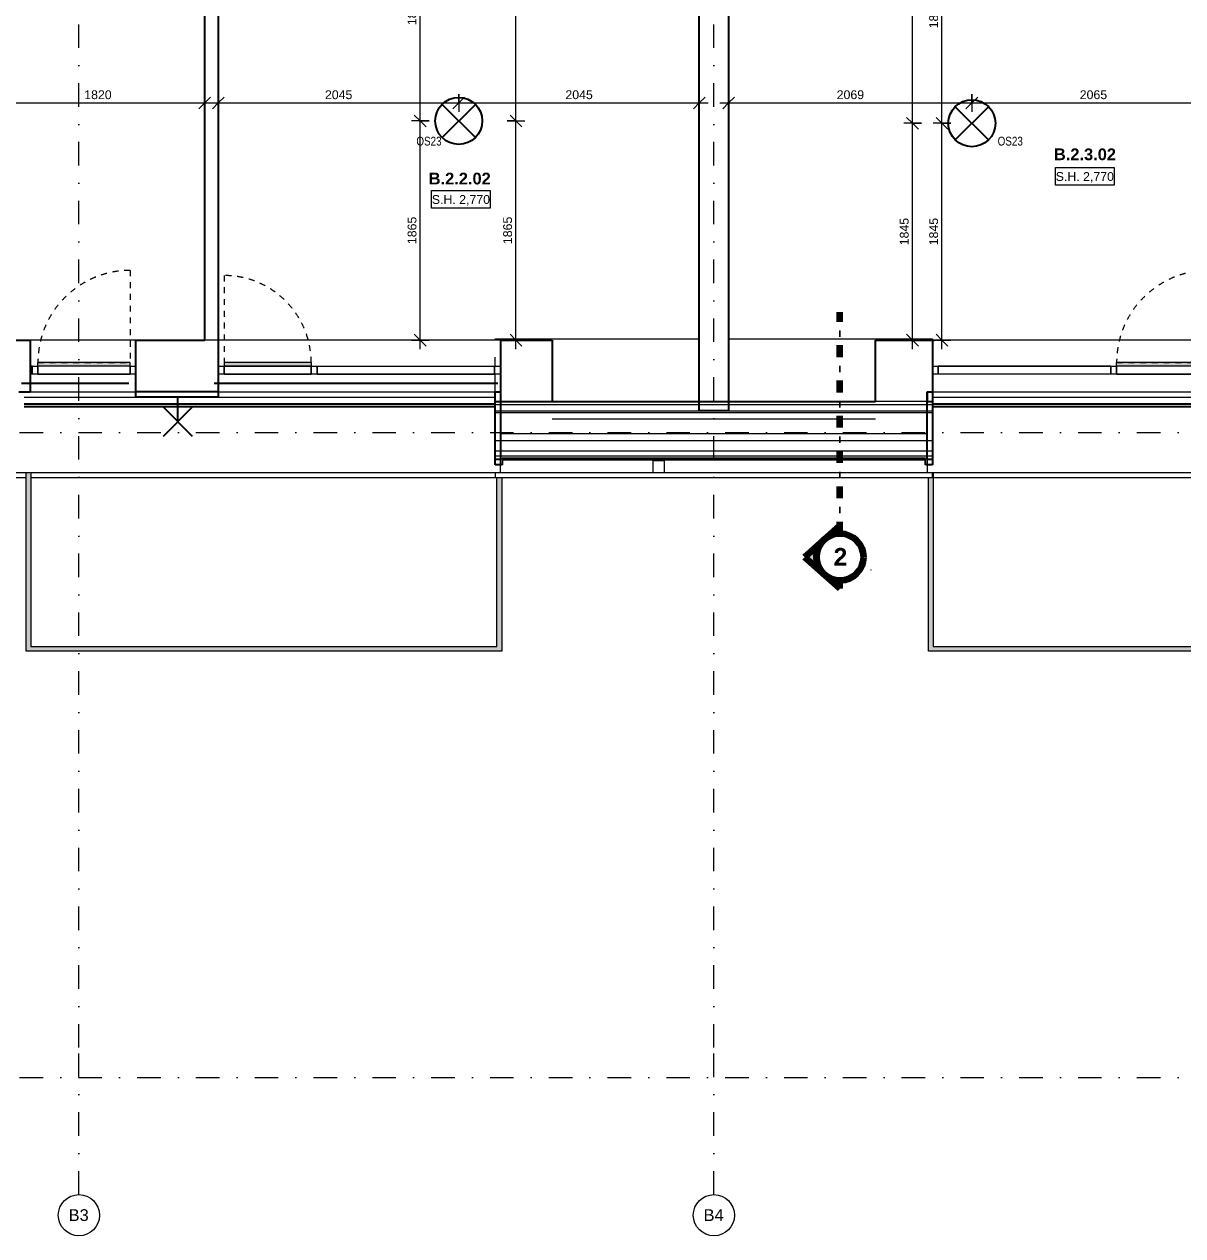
# Model space of a CAD drawing. Header units: millimetres. Extents: x -8336 to 42027, y -1655 to 58543.
# Drawn here: x 1306 to 11158, y 37122 to 47425 of the extents above; entities that cross this region are included whole.
import ezdxf

# ---------------------------------------------------------------- set-up
doc = ezdxf.new("R2010")
doc.units = ezdxf.units.MM
for name, pattern in [('HA_Dash_2mm-S1mm', [100, 50, -50]), ('HA_DashDot_10mm-S3mm', [500, 200, -150, 0, -150]), ('HA_DashDot_6mm-S2mm', [300, 100, -100, 0, -100])]:
    doc.linetypes.add(name, pattern=pattern)
for name, color, linetype, lineweight in [('-UNDERLAY_A-AREA-____-OTLN', 9, 'Continuous', 25), ('-UNDERLAY_A-FLOR-HRAL-OTLN', 9, 'Continuous', 9), ('-UNDERLAY_A-GLAZ-CWMG-OTLN', 9, 'Continuous', 5), ('-UNDERLAY_A-WALL-____-OTLN', 9, 'Continuous', 9), ('-UNDERLAY_M-HVAC-DUCT-OTLN', 9, 'Continuous', 9), ('A-____-____-DIMS', 9, 'Continuous', 5), ('A-____-____-DIMS-50', 9, 'Continuous', 5), ('A-AREA-____-IDEN', 9, 'Continuous', 9), ('A-DOOR-____-OTLN', 9, 'Continuous', 9), ('A-GENM-____-OTLN', 9, 'Continuous', 9), ('A-GLAZ-CURT-MCUT', 9, 'Continuous', 5), ('A-GLAZ-CURT-OTLN', 9, 'Continuous', 5), ('A-GLAZ-CWMG-MCUT', 9, 'Continuous', 5), ('A-GLAZ-CWMG-OTLN', 9, 'Continuous', 5), ('A-ROOF-____-MCUT', 9, 'Continuous', 25), ('A-ROOF-____-OTLN', 9, 'Continuous', 9), ('A-WALL-____-MCUT', 9, 'Continuous', 25), ('A-WALL-____-OTLN', 9, 'Continuous', 9), ('E-LITE-EQPM-IDEN', 9, 'Continuous', 9), ('E-LITE-EQPM-OTLN', 9, 'Continuous', 9), ('G-____-____-DIMS', 9, 'Continuous', 5), ('G-____-____-SYMB', 9, 'Continuous', 5), ('I-WALL-____-MCUT', 9, 'Continuous', 25), ('S-GRID-____-IDEN', 9, 'Continuous', 9), ('S-GRID-____-OTLN', 9, 'Continuous', 5)]:
    doc.layers.add(name, color=color, linetype=linetype, lineweight=lineweight)
doc.styles.add('Arial', font='arial.ttf', dxfattribs={"height": 100})
doc.styles.add('Arial_1', font='arial.ttf', dxfattribs={"height": 75})
doc.styles.add('Arial_2', font='arial.ttf', dxfattribs={"width": 0.8, "height": 75})
doc.styles.add('Arial_3', font='arial.ttf', dxfattribs={"height": 50})
doc.styles.add('Arial_B', font='arialbd.ttf', dxfattribs={"height": 100})
doc.styles.add('Arial_B_1', font='arialbd.ttf', dxfattribs={"height": 150})
doc.dimstyles.new('Inner_Dimensions', dxfattribs={"dimscale": 304.8, "dimtxt": 76.519455, "dimasz": 0.328084, "dimexe": 0.246063, "dimexo": 0.0625, "dimgap": 0.032808, "dimtad": 1, "dimdec": 0, "dimzin": 0, "dimdsep": 46, "dimtxsty": 'Arial_1', "dimblk1": 'OBLIQUE', "dimblk2": 'OBLIQUE', "dimsah": 1, "dimcen": 0.09, "dimdle": 0.246063, "dimazin": 0, "dimtfac": 1, "dimtdec": 4, "dimtix": 1, "dimtmove": 0, "dimatfit": 3, "dimfxl": 0.246063, "dimfxlon": 1, "dimtvp": 1, "dimtolj": 1, "dimtzin": 0, "dimlwd": 9, "dimlwe": 9, "dimarcsym": 2})

# ---------------------------------------------------------------- blocks, each defined once
blk = doc.blocks.new('Top Rail Type - Top Rail_Internal_-1472977-DPS_B - 2NP')
at = {"layer": '-UNDERLAY_A-FLOR-HRAL-OTLN'}
for points in [[(1321, 42093), (1361, 42133), (1361, 43613), (1321, 43613), (1321, 42478)], [(5366, 42093), (5366, 43568), (5326, 43568), (5326, 42133)], [(5366, 42093), (5326, 42133), (1361, 42133), (1321, 42093), (2518, 42093)]]:
    blk.add_hatch(color=256, dxfattribs=at).paths.add_polyline_path(points)
for p, q in [((1321, 43613), (1361, 43613)), ((1321, 42093), (1321, 43613)), ((1361, 43613), (1361, 42133)), ((5326, 42133), (5326, 43568)), ((5366, 43568), (5366, 42093)), ((5366, 42093), (1321, 42093)), ((1361, 42133), (5326, 42133))]:
    blk.add_line(p, q, dxfattribs=at)
blk = doc.blocks.new('Top Rail Type - Top Rail_Internal_-1473026-DPS_B - 2NP')
at = {"layer": '-UNDERLAY_A-FLOR-HRAL-OTLN'}
for points in [[(8996, 42093), (9036, 42133), (9036, 43613), (9030, 43613), (9030, 43568), (8996, 43568), (8996, 42478)], [(13081, 42093), (13081, 43568), (13041, 43568), (13041, 42133)], [(13081, 42093), (13041, 42133), (9036, 42133), (8996, 42093), (10624, 42093)]]:
    blk.add_hatch(color=256, dxfattribs=at).paths.add_polyline_path(points)
for p, q in [((9030, 43613), (9036, 43613)), ((9036, 43613), (9036, 42133)), ((8996, 42093), (8996, 43568)), ((13041, 42133), (13041, 43568)), ((13081, 43568), (13081, 42093)), ((13081, 42093), (8996, 42093)), ((9036, 42133), (13041, 42133))]:
    blk.add_line(p, q, dxfattribs=at)
blk = doc.blocks.new('Obdélníková příčel - 50x70mm EXT-1712745-DPS_B - 2NP')
at = {"layer": '-UNDERLAY_A-GLAZ-CWMG-OTLN'}
for p, q in [((3796, 44448), (3796, 44518)), ((3796, 44518), (5306, 44518)), ((5306, 44518), (5306, 44448)), ((3796, 44448), (5306, 44448))]:
    blk.add_line(p, q, dxfattribs=at)
blk = doc.blocks.new('Obdélníková příčel - 50x70mm EXT-1712778-DPS_B - 2NP')
at = {"layer": '-UNDERLAY_A-GLAZ-CWMG-OTLN'}
for p, q in [((3006, 44448), (3006, 44518)), ((3006, 44518), (3746, 44518)), ((3746, 44518), (3746, 44448)), ((3006, 44448), (3746, 44448))]:
    blk.add_line(p, q, dxfattribs=at)
blk = doc.blocks.new('Obdélníková příčel - 50x70mm EXT-1720171-DPS_B - 2NP')
at = {"layer": '-UNDERLAY_A-GLAZ-CWMG-OTLN'}
for p, q in [((1356, 44448), (1356, 44518)), ((1372, 44518), (1356, 44518)), ((1372, 44518), (1372, 44448)), ((1372, 44448), (1356, 44448))]:
    blk.add_line(p, q, dxfattribs=at)
blk = doc.blocks.new('Obdélníková příčel - 50x70mm EXT-1712997-DPS_B - 2NP')
at = {"layer": '-UNDERLAY_A-GLAZ-CWMG-OTLN'}
for p, q in [((-2129, 44448), (-2129, 44518)), ((-1346, 44518), (-2129, 44518)), ((-1346, 44518), (-1346, 44448)), ((-1346, 44448), (-2129, 44448))]:
    blk.add_line(p, q, dxfattribs=at)
blk = doc.blocks.new('Obdélníková příčel - 50x70mm EXT-1712995-DPS_B - 2NP')
at = {"layer": '-UNDERLAY_A-GLAZ-CWMG-OTLN'}
for p, q in [((-3646, 44448), (-3646, 44518)), ((-2179, 44518), (-3646, 44518)), ((-2179, 44518), (-2179, 44448)), ((-2179, 44448), (-3646, 44448))]:
    blk.add_line(p, q, dxfattribs=at)
blk = doc.blocks.new('Systémový panel - Sklo-1712747-DPS_B - 2NP')
at = {"layer": 'A-GLAZ-CURT-MCUT'}
for p, q in [((-755, 0), (-755, 70)), ((-755, 70), (755, 70)), ((755, 0), (-755, 0)), ((755, 70), (755, 0))]:
    blk.add_line(p, q, dxfattribs=at)
blk = doc.blocks.new('Obdélníková příčel - 50x70mm EXT-1712777-DPS_B - 2NP')
at = {"layer": 'A-GLAZ-CWMG-OTLN'}
blk.add_line((3746, 44448), (3006, 44448), dxfattribs=at)
blk = doc.blocks.new('Obdélníková příčel - 50x70mm EXT-1516296-DPS_B - 2NP')
at = {"layer": 'A-GLAZ-CWMG-MCUT'}
for p, q in [((0, 0), (-50, 0)), ((-50, 0), (-50, -70)), ((0, -70), (0, 0)), ((-50, -70), (0, -70))]:
    blk.add_line(p, q, dxfattribs=at)
blk = doc.blocks.new('Obdélníková příčel - 50x70mm EXT-1518050-DPS_B - 2NP')
at = {"layer": 'A-GLAZ-CWMG-MCUT'}
for p, q in [((-50, 0), (0, 0)), ((-50, -70), (-50, 0)), ((0, 0), (0, -70)), ((0, -70), (-50, -70))]:
    blk.add_line(p, q, dxfattribs=at)
blk = doc.blocks.new('ABMV_CW_Single_Swing_Generic - Ex_Glass_SKLOPNE-1712779-DPS_B - 2NP')
at = {"layer": 'A-DOOR-____-OTLN'}
blk.add_hatch(color=256, dxfattribs=at).paths.add_polyline_path([(-370, 0), (-370, -30), (370, -30), (370, 0)])
for p, q in [((-370, -15), (-370, 0)), ((-370, 0), (370, 0)), ((-370, -30), (-370, -15)), ((-370, -30), (370, -30)), ((370, -15), (370, 0)), ((370, -30), (370, -15))]:
    blk.add_line(p, q, dxfattribs=at)
at = {"layer": 'A-DOOR-____-OTLN', "linetype": 'HA_Dash_2mm-S1mm', "lineweight": 5}
for p in [(-370, -30), (370, -770)]:
    blk.add_line(p, (370, -30), dxfattribs=at)
blk.add_arc((370, -30), 740, 180, 270, dxfattribs=at)
blk = doc.blocks.new('Obdélníková příčel - 50x70mm EXT-1516295-DPS_B - 2NP')
at = {"layer": 'A-GLAZ-CWMG-MCUT'}
for p, q in [((25, 0), (-25, 0)), ((-25, 0), (-25, -70)), ((25, -70), (25, 0)), ((-25, -70), (25, -70))]:
    blk.add_line(p, q, dxfattribs=at)
blk = doc.blocks.new('Systémový panel - Sklo-1720173-DPS_B - 2NP')
at = {"layer": 'A-GLAZ-CURT-MCUT'}
for p, q in [((-8.125, -70), (-8.125, 0)), ((-8.125, 0), (8.125, 0)), ((8.125, 0), (8.125, -70)), ((8.125, -70), (-8.125, -70))]:
    blk.add_line(p, q, dxfattribs=at)
blk = doc.blocks.new('Obdélníková příčel - 50x70mm EXT-1712994-DPS_B - 2NP')
at = {"layer": 'A-GLAZ-CWMG-OTLN'}
blk.add_line((-2129, 44448), (-1346, 44448), dxfattribs=at)
blk = doc.blocks.new('Obdélníková příčel - 50x70mm EXT-1518045-DPS_B - 2NP')
at = {"layer": 'A-GLAZ-CWMG-MCUT'}
for p, q in [((0, 70), (-50, 70)), ((-50, 70), (-50, 0)), ((-50, 0), (0, 0)), ((0, 0), (0, 70))]:
    blk.add_line(p, q, dxfattribs=at)
blk = doc.blocks.new('ABMV_CW_Single_Swing_Generic - Ex_Glass_SKLOPNE-1712999-DPS_B - 2NP')
at = {"layer": 'A-DOOR-____-OTLN'}
blk.add_hatch(color=256, dxfattribs=at).paths.add_polyline_path([(-391.875, 0), (391.875, 0), (391.875, 30), (-391.875, 30), (-391.875, 15)])
at = {"layer": 'A-DOOR-____-OTLN', "linetype": 'HA_Dash_2mm-S1mm', "lineweight": 5}
for p in [(391.875, 813.75), (-391.875, 30)]:
    blk.add_line(p, (391.875, 30), dxfattribs=at)
at = {"layer": 'A-DOOR-____-OTLN'}
for p, q in [((391.875, 30), (-391.875, 30)), ((-391.875, 15), (-391.875, 30)), ((-391.875, 0), (-391.875, 15)), ((391.875, 0), (-391.875, 0)), ((391.875, 15), (391.875, 30)), ((391.875, 0), (391.875, 15))]:
    blk.add_line(p, q, dxfattribs=at)
at = {"layer": 'A-DOOR-____-OTLN', "linetype": 'HA_Dash_2mm-S1mm', "lineweight": 5}
blk.add_arc((391.875, 30), 783.75, 90, 180, dxfattribs=at)
blk = doc.blocks.new('Obdélníková příčel - 50x70mm EXT-1518048-DPS_B - 2NP')
at = {"layer": 'A-GLAZ-CWMG-MCUT'}
for p, q in [((25, 70), (-25, 70)), ((-25, 70), (-25, 0)), ((-25, 0), (25, 0)), ((25, 0), (25, 70))]:
    blk.add_line(p, q, dxfattribs=at)
blk = doc.blocks.new('Systémový panel - Sklo-1712998-DPS_B - 2NP')
at = {"layer": 'A-GLAZ-CURT-MCUT'}
for p, q in [((-733.125, -70), (-733.125, 0)), ((-733.125, 0), (733.125, 0)), ((733.125, 0), (733.125, -70)), ((733.125, -70), (-733.125, -70))]:
    blk.add_line(p, q, dxfattribs=at)
blk = doc.blocks.new('Obdélníková příčel - 50x70mm EXT-1518046-DPS_B - 2NP')
at = {"layer": 'A-GLAZ-CWMG-MCUT'}
for p, q in [((-50, 70), (0, 70)), ((-50, 0), (-50, 70)), ((0, 0), (-50, 0)), ((0, 70), (0, 0))]:
    blk.add_line(p, q, dxfattribs=at)
blk = doc.blocks.new('HA_LF_GenericSymbol - OS23_pokoje-1609971-DPS_B - 2NP')
at = {"layer": 'E-LITE-EQPM-OTLN', "color": 11, "lineweight": 25}
for p, q in [((141, 141), (-141, -141)), ((-141, 141), (141, -141))]:
    blk.add_line(p, q, dxfattribs=at)
blk.add_circle((0, 0), 200, dxfattribs=at)
blk = doc.blocks.new('HA_GM_Gutter_Balcony - HA_GM_Gutter_Facade TP03-1677482-DPS_B - 2NP')
at = {"layer": 'A-GENM-____-OTLN'}
for p, q in [((0, 60), (0, 5)), ((0, 5), (0, -5)), ((4005, 5), (0, 5)), ((0, -5), (0, -21)), ((4005, -5), (0, -5)), ((0, -21), (0, -25)), ((4005, -21), (0, -21)), ((4005, -25), (0, -25))]:
    blk.add_line(p, q, dxfattribs=at)
blk = doc.blocks.new('HA_GM_Gutter_Balcony - HA_GM_Gutter_Facade TP03-1678417-DPS_B - 2NP')
at = {"layer": 'A-GENM-____-OTLN'}
for p, q in [((0, 25), (0, 21)), ((0, 25), (4005, 25)), ((0, 21), (0, 5)), ((0, 21), (4005, 21)), ((0, 5), (0, -5)), ((0, 5), (4005, 5)), ((0, -5), (0, -60)), ((0, -5), (4005, -5))]:
    blk.add_line(p, q, dxfattribs=at)
blk = doc.blocks.new('HA_LF_GenericSymbol nastenne svitidlo - nastenne svitidlo-V4-DPS_B - 2NP')
at = {"layer": 'E-LITE-EQPM-OTLN', "color": 11, "lineweight": 25}
for p, q in [((125, 125), (-125, -125)), ((-125, 125), (125, -125)), ((0, 0), (-208, 0))]:
    blk.add_line(p, q, dxfattribs=at)
blk = doc.blocks.new('Grid - Radius 3_5mm-353793-DPS_B - 2NP')
at = {"layer": 'S-GRID-____-IDEN'}
blk.add_circle((0, 0), 3.5, dxfattribs=at)
blk = doc.blocks.new('DIMBLOCK28-DPS_B - 2NP')
at = {"layer": 'A-____-____-DIMS-50', "lineweight": 9}
for p, q in [((1021, 46681), (1021, 46831)), ((1021, 46756), (1071, 46806)), ((2841, 46831), (2841, 46681)), ((2841, 46756), (2841, 46831)), ((2841, 46756), (2891, 46806)), ((1021, 46756), (971, 46706)), ((1021, 46756), (2916, 46756)), ((1021, 46756), (1021, 46681)), ((2841, 46756), (2791, 46706))]:
    blk.add_line(p, q, dxfattribs=at)
at = {"layer": 'A-____-____-DIMS-50', "color": 0, "lineweight": 9, "insert": (1816, 46863), "char_height": 75, "width": 276.88, "attachment_point": 1, "line_spacing_factor": 0.941778, "style": 'Arial_1'}
blk.add_mtext('1820', dxfattribs=at)
blk = doc.blocks.new('_Oblique')
at = {"color": 0, "linetype": 'ByBlock', "lineweight": -2}
blk.add_line((-0.5, -0.5), (0.5, 0.5), dxfattribs=at)
blk = doc.blocks.new('DIMBLOCK39-DPS_B - 2NP')
at = {"layer": 'A-____-____-DIMS-50', "lineweight": 9}
for p, q in [((2956, 46831), (2956, 46681)), ((2956, 46756), (2956, 46831)), ((2956, 46756), (3006, 46806)), ((5001, 46831), (5001, 46681)), ((5001, 46756), (5001, 46831)), ((5001, 46756), (5051, 46806)), ((2881, 46756), (5001, 46756)), ((2956, 46756), (2906, 46706)), ((5001, 46756), (4951, 46706))]:
    blk.add_line(p, q, dxfattribs=at)
at = {"layer": 'A-____-____-DIMS-50', "color": 0, "lineweight": 9, "insert": (3863, 46863), "char_height": 75, "width": 276.88, "attachment_point": 1, "line_spacing_factor": 0.941778, "style": 'Arial_1'}
blk.add_mtext('2045', dxfattribs=at)
blk = doc.blocks.new('DIMBLOCK40-DPS_B - 2NP')
at = {"layer": 'A-____-____-DIMS-50', "lineweight": 9}
for p, q in [((5001, 46831), (5001, 46681)), ((5001, 46756), (5001, 46831)), ((5001, 46756), (5051, 46806)), ((7046, 46831), (7046, 46681)), ((7046, 46756), (7046, 46831)), ((7046, 46756), (7096, 46806)), ((5001, 46756), (4951, 46706)), ((5001, 46756), (7121, 46756)), ((7046, 46756), (6996, 46706))]:
    blk.add_line(p, q, dxfattribs=at)
at = {"layer": 'A-____-____-DIMS-50', "color": 0, "lineweight": 9, "insert": (5908, 46863), "char_height": 75, "width": 276.88, "attachment_point": 1, "line_spacing_factor": 0.941778, "style": 'Arial_1'}
blk.add_mtext('2045', dxfattribs=at)
blk = doc.blocks.new('DIMBLOCK43-DPS_B - 2NP')
at = {"layer": 'A-____-____-DIMS-50', "lineweight": 9}
for p, q in [((5412, 46603), (5562, 46603)), ((5487, 46603), (5412, 46603)), ((5487, 46603), (5437, 46653)), ((5487, 44663), (5487, 46603)), ((5487, 46603), (5537, 46553)), ((5412, 44738), (5562, 44738)), ((5487, 44738), (5412, 44738)), ((5487, 44738), (5437, 44788)), ((5487, 44738), (5537, 44688))]:
    blk.add_line(p, q, dxfattribs=at)
at = {"layer": 'A-____-____-DIMS-50', "color": 0, "lineweight": 9, "insert": (5379, 45555), "char_height": 75, "width": 276.88, "attachment_point": 1, "rotation": 90, "line_spacing_factor": 0.941778, "style": 'Arial_1'}
blk.add_mtext('1865', dxfattribs=at)
blk = doc.blocks.new('DIMBLOCK44-DPS_B - 2NP')
at = {"layer": 'A-____-____-DIMS-50', "lineweight": 9}
for p, q in [((5562, 49478), (5412, 49478)), ((5487, 49478), (5437, 49528)), ((5487, 46603), (5487, 49478)), ((5487, 49478), (5537, 49428)), ((5487, 49478), (5562, 49478)), ((5412, 46603), (5562, 46603)), ((5487, 46603), (5412, 46603)), ((5487, 46603), (5437, 46653)), ((5487, 46603), (5537, 46553))]:
    blk.add_line(p, q, dxfattribs=at)
at = {"layer": 'A-____-____-DIMS-50', "color": 0, "lineweight": 9, "insert": (5379, 47925), "char_height": 75, "width": 276.88, "attachment_point": 1, "rotation": 90, "line_spacing_factor": 0.941778, "style": 'Arial_1'}
blk.add_mtext('2875', dxfattribs=at)
blk = doc.blocks.new('DIMBLOCK46-DPS_B - 2NP')
at = {"layer": 'A-____-____-DIMS-50', "lineweight": 9}
for p, q in [((7296, 46831), (7296, 46681)), ((7296, 46756), (7296, 46831)), ((7296, 46756), (7346, 46806)), ((9364, 46831), (9364, 46681)), ((9364, 46756), (9364, 46831)), ((9364, 46756), (9414, 46806)), ((7221, 46756), (9364, 46756)), ((7296, 46756), (7246, 46706)), ((9364, 46756), (9314, 46706))]:
    blk.add_line(p, q, dxfattribs=at)
at = {"layer": 'A-____-____-DIMS-50', "color": 0, "lineweight": 9, "insert": (8215, 46863), "char_height": 75, "width": 276.88, "attachment_point": 1, "line_spacing_factor": 0.941778, "style": 'Arial_1'}
blk.add_mtext('2069', dxfattribs=at)
blk = doc.blocks.new('DIMBLOCK47-DPS_B - 2NP')
at = {"layer": 'A-____-____-DIMS-50', "lineweight": 9}
for p, q in [((9364, 46831), (9364, 46681)), ((9364, 46756), (9364, 46831)), ((9364, 46756), (9414, 46806)), ((11429, 46831), (11429, 46681)), ((11429, 46756), (11429, 46831)), ((11429, 46756), (11479, 46806)), ((9364, 46756), (9314, 46706)), ((9364, 46756), (11504, 46756)), ((11429, 46756), (11379, 46706))]:
    blk.add_line(p, q, dxfattribs=at)
at = {"layer": 'A-____-____-DIMS-50', "color": 0, "lineweight": 9, "insert": (10282, 46863), "char_height": 75, "width": 276.88, "attachment_point": 1, "line_spacing_factor": 0.941778, "style": 'Arial_1'}
blk.add_mtext('2065', dxfattribs=at)
blk = doc.blocks.new('DIMBLOCK50-DPS_B - 2NP')
at = {"layer": 'A-____-____-DIMS-50', "lineweight": 9}
for p, q in [((8935, 46583), (8785, 46583)), ((8860, 46583), (8810, 46633)), ((8860, 44663), (8860, 46583)), ((8860, 46583), (8910, 46533)), ((8860, 46583), (8935, 46583)), ((8785, 44738), (8935, 44738)), ((8860, 44738), (8785, 44738)), ((8860, 44738), (8810, 44788)), ((8860, 44738), (8910, 44688))]:
    blk.add_line(p, q, dxfattribs=at)
at = {"layer": 'A-____-____-DIMS-50', "color": 0, "lineweight": 9, "insert": (8752, 45545), "char_height": 75, "width": 276.88, "attachment_point": 1, "rotation": 90, "line_spacing_factor": 0.941778, "style": 'Arial_1'}
blk.add_mtext('1845', dxfattribs=at)
blk = doc.blocks.new('DIMBLOCK51-DPS_B - 2NP')
at = {"layer": 'A-____-____-DIMS-50', "lineweight": 9}
for p, q in [((8785, 49478), (8935, 49478)), ((8860, 49478), (8785, 49478)), ((8860, 49478), (8810, 49528)), ((8860, 46583), (8860, 49478)), ((8860, 49478), (8910, 49428)), ((8935, 46583), (8785, 46583)), ((8860, 46583), (8810, 46633)), ((8860, 46583), (8910, 46533)), ((8860, 46583), (8935, 46583))]:
    blk.add_line(p, q, dxfattribs=at)
at = {"layer": 'A-____-____-DIMS-50', "color": 0, "lineweight": 9, "insert": (8752, 47915), "char_height": 75, "width": 276.88, "attachment_point": 1, "rotation": 90, "line_spacing_factor": 0.941778, "style": 'Arial_1'}
blk.add_mtext('2895', dxfattribs=at)
blk = doc.blocks.new('Section - With Sheet Number-366786-DPS_B - 2NP')
at = {"layer": 'G-____-____-SYMB'}
h = blk.add_hatch(color=256, dxfattribs=at)
edge = h.paths.add_edge_path()
edge.add_line((1.37, 0), (0, 0))
edge.add_arc((-4, 0), 4, 0, 180)
edge.add_line((-8, 0), (-9.37, 0))
edge.add_line((-9.37, 0), (-4, 6))
edge.add_line((-4, 6), (1.37, 0))
at = {"layer": 'G-____-____-SYMB', "lineweight": 100}
for p, q in [((-4, 6), (-9.37, 0)), ((1.37, 0), (-4, 6)), ((-9.37, 0), (-8, 0)), ((0, 0), (1.37, 0))]:
    blk.add_line(p, q, dxfattribs=at)
blk.add_circle((-4, 0), 4, dxfattribs=at)
blk.add_arc((-4, 0), 4, 0, 180, dxfattribs=at)
blk = doc.blocks.new('DIMBLOCK142-DPS_B - 2NP')
at = {"layer": 'A-____-____-DIMS-50', "lineweight": 9}
for p, q in [((4748, 46603), (4598, 46603)), ((4673, 46603), (4623, 46653)), ((4673, 44663), (4673, 46603)), ((4673, 46603), (4723, 46553)), ((4673, 46603), (4748, 46603)), ((4598, 44738), (4748, 44738)), ((4673, 44738), (4598, 44738)), ((4673, 44738), (4623, 44788)), ((4673, 44738), (4723, 44688))]:
    blk.add_line(p, q, dxfattribs=at)
at = {"layer": 'A-____-____-DIMS-50', "color": 0, "lineweight": 9, "insert": (4566, 45555), "char_height": 75, "width": 276.88, "attachment_point": 1, "rotation": 90, "line_spacing_factor": 0.941778, "style": 'Arial_1'}
blk.add_mtext('1865', dxfattribs=at)
blk = doc.blocks.new('DIMBLOCK143-DPS_B - 2NP')
at = {"layer": 'A-____-____-DIMS-50', "lineweight": 9}
for p, q in [((4673, 46603), (4673, 48538)), ((4598, 48463), (4748, 48463)), ((4673, 48463), (4598, 48463)), ((4673, 48463), (4623, 48513)), ((4673, 48463), (4723, 48413)), ((4748, 46603), (4598, 46603)), ((4673, 46603), (4623, 46653)), ((4673, 46603), (4723, 46553)), ((4673, 46603), (4748, 46603))]:
    blk.add_line(p, q, dxfattribs=at)
at = {"layer": 'A-____-____-DIMS-50', "color": 0, "lineweight": 9, "insert": (4566, 47417), "char_height": 75, "width": 276.88, "attachment_point": 1, "rotation": 90, "line_spacing_factor": 0.941778, "style": 'Arial_1'}
blk.add_mtext('1860', dxfattribs=at)
blk = doc.blocks.new('DIMBLOCK147-DPS_B - 2NP')
at = {"layer": 'A-____-____-DIMS-50', "lineweight": 9}
for p, q in [((9185, 46583), (9035, 46583)), ((9110, 46583), (9060, 46633)), ((9110, 44663), (9110, 46583)), ((9110, 46583), (9160, 46533)), ((9110, 46583), (9185, 46583)), ((9035, 44738), (9185, 44738)), ((9110, 44738), (9035, 44738)), ((9110, 44738), (9060, 44788)), ((9110, 44738), (9160, 44688))]:
    blk.add_line(p, q, dxfattribs=at)
at = {"layer": 'A-____-____-DIMS-50', "color": 0, "lineweight": 9, "insert": (9002, 45545), "char_height": 75, "width": 276.88, "attachment_point": 1, "rotation": 90, "line_spacing_factor": 0.941778, "style": 'Arial_1'}
blk.add_mtext('1845', dxfattribs=at)
blk = doc.blocks.new('DIMBLOCK148-DPS_B - 2NP')
at = {"layer": 'A-____-____-DIMS-50', "lineweight": 9}
for p, q in [((9185, 48428), (9035, 48428)), ((9110, 48428), (9060, 48478)), ((9110, 46583), (9110, 48503)), ((9110, 48428), (9160, 48378)), ((9110, 48428), (9185, 48428)), ((9185, 46583), (9035, 46583)), ((9110, 46583), (9060, 46633)), ((9110, 46583), (9160, 46533)), ((9110, 46583), (9185, 46583))]:
    blk.add_line(p, q, dxfattribs=at)
at = {"layer": 'A-____-____-DIMS-50', "color": 0, "lineweight": 9, "insert": (9002, 47390), "char_height": 75, "width": 276.88, "attachment_point": 1, "rotation": 90, "line_spacing_factor": 0.941778, "style": 'Arial_1'}
blk.add_mtext('1845', dxfattribs=at)
blk = doc.blocks.new('Spot Elevations - Generic-448778-DPS_B - 2NP')
at = {"layer": 'G-____-____-DIMS', "lineweight": 9}
for p, q in [((-5, 0), (-5, 3)), ((-5, 3), (5, 3)), ((5, 3), (5, 0)), ((5, 0), (-5, 0))]:
    blk.add_line(p, q, dxfattribs=at)

msp = doc.modelspace()

# ---------------------------------------------------------------- linework, layer by layer
at = {"layer": '-UNDERLAY_A-AREA-____-OTLN'}
for p, q in [((8545.7, 44442.7), (8545.7, 44737.7)), ((8545.7, 44737.7), (9045.7, 44737.7)), ((1283.2, 44372.7), (2195.7, 44372.7)), ((2920.7, 44372.7), (5333.5, 44372.7))]:
    msp.add_line(p, q, dxfattribs=at)
at = {"layer": '-UNDERLAY_A-WALL-____-OTLN'}
for p, q in [((5796, 44069.3), (8545.7, 44069.3)), ((8985.7, 44069.3), (8985.7, 43612.7)), ((5356, 43943.7), (8985.7, 43943.7)), ((5356, 43612.7), (5356, 43724.2)), ((-3679.3, 43612.7), (1320.7, 43612.7)), ((1360.7, 43612.7), (9030.4, 43612.7)), ((5311, 43612.7), (5311, 43567.7)), ((9030.4, 43567.7), (9030.4, 43612.7)), ((9035.7, 43612.7), (21160.7, 43612.7)), ((1320.7, 43567.7), (-3679.3, 43567.7)), ((9030.4, 43567.7), (1360.7, 43567.7)), ((21160.7, 43567.7), (9035.7, 43567.7))]:
    msp.add_line(p, q, dxfattribs=at)
at = {"layer": '-UNDERLAY_M-HVAC-DUCT-OTLN'}
for p, q in [((6750.7, 43711.8), (6650.7, 43711.8)), ((6650.7, 43711.8), (6650.7, 43612.7)), ((6750.7, 43612.7), (6750.7, 43711.8))]:
    msp.add_line(p, q, dxfattribs=at)
at = {"layer": 'A-ROOF-____-MCUT'}
for p, q in [((5310.9, 43677.8), (5310.9, 44217.2)), ((5310.9, 44217.2), (8545.7, 44217.2)), ((8985.7, 44217.2), (9030.6, 44217.2)), ((9030.6, 44217.2), (9030.6, 43677.8)), ((8970.7, 43732.7), (5371, 43732.7)), ((5371, 43732.7), (5371, 43677.8)), ((8970.7, 43677.8), (8970.7, 43732.7)), ((5371, 43677.8), (5310.9, 43677.8)), ((9030.6, 43677.8), (8970.7, 43677.8))]:
    msp.add_line(p, q, dxfattribs=at)
at = {"layer": 'A-ROOF-____-MCUT', "lineweight": 9}
for p, q in [((5310.9, 44190.1), (9030.6, 44190.1)), ((5310.9, 44135.9), (9030.6, 44135.9)), ((5310.9, 44122.3), (9030.6, 44122.3)), ((5310.9, 43883.8), (9030.6, 43883.8)), ((5310.9, 43797), (9030.6, 43797)), ((5310.9, 43753.7), (9030.6, 43753.7))]:
    msp.add_line(p, q, dxfattribs=at)
at = {"layer": 'A-ROOF-____-OTLN'}
for p, q in [((5311, 44737.7), (5311, 44749.4)), ((5311, 44749.4), (7045.7, 44749.4)), ((7295.7, 44749.4), (9030.7, 44749.4)), ((9030.7, 44749.4), (9030.7, 44737.7)), ((5310.9, 44517.7), (5311, 44594.3)), ((9030.7, 44594.3), (9030.7, 44517.7)), ((5310.9, 44217.2), (5310.9, 44447.7)), ((9030.6, 44447.7), (9030.6, 44217.2)), ((5371, 43719.7), (8970.7, 43719.7))]:
    msp.add_line(p, q, dxfattribs=at)
at = {"layer": 'A-WALL-____-MCUT'}
for p, q in [((820.7, 44737.7), (1356, 44737.7)), ((1356, 44737.7), (1356, 44297.7)), ((2256, 44737.7), (2841, 44737.7)), ((2256, 44252.7), (2256, 44737.7)), ((2956, 44737.7), (2956, 44252.7)), ((5356, 44737.7), (5796, 44737.7)), ((5356, 44737.7), (5356, 43724.2)), ((5796, 44737.7), (5796, 44217.2)), ((8545.7, 44217.2), (8545.7, 44737.7)), ((8545.7, 44737.7), (9029.4, 44737.7)), ((9029.4, 44737.7), (9029.4, 44297.7)), ((1260.7, 44297.7), (1356, 44297.7)), ((2956, 44297.7), (2256, 44297.7)), ((2956, 44252.7), (2256, 44252.7)), ((5311, 43724.2), (5311, 44297.7)), ((5311, 44297.7), (5356, 44297.7)), ((8985.4, 43724.2), (8985.4, 44297.7)), ((8985.4, 44297.7), (9030.4, 44297.7)), ((8985.7, 44297.7), (8985.7, 44217.2)), ((9030.4, 44297.7), (9030.4, 43724.2)), ((5356, 43724.2), (5311, 43724.2)), ((9030.4, 43724.2), (8985.4, 43724.2))]:
    msp.add_line(p, q, dxfattribs=at)
at = {"layer": 'A-WALL-____-MCUT', "lineweight": 9}
for p, q in [((2956, 44737.7), (2841, 44737.7)), ((8985.7, 44217.2), (8545.7, 44217.2))]:
    msp.add_line(p, q, dxfattribs=at)
at = {"layer": 'A-WALL-____-OTLN'}
for p, q in [((2256, 44737.7), (1356, 44737.7)), ((5356, 44737.7), (2956, 44737.7)), ((11429.4, 44737.7), (9029.4, 44737.7)), ((1305.7, 44252.7), (2256, 44252.7)), ((1356, 44297.7), (2256, 44297.7)), ((2956, 44297.7), (5310.9, 44297.7)), ((2956, 44252.7), (5310.9, 44252.7)), ((9030.6, 44297.7), (11429.4, 44297.7)), ((9030.6, 44252.7), (11429.4, 44252.7))]:
    msp.add_line(p, q, dxfattribs=at)
at = {"layer": 'G-____-____-SYMB', "linetype": 'HA_DashDot_6mm-S2mm', "lineweight": 100}
msp.add_line((8242.7, 43094.1), (8242.7, 44977.6), dxfattribs=at)
at = {"layer": 'I-WALL-____-MCUT'}
for p, q in [((7045.7, 44135.9), (7045.7, 49962.7)), ((7295.7, 49962.7), (7295.7, 44135.9)), ((2841, 44737.7), (2841, 48462.7)), ((2956, 48462.7), (2956, 44737.7)), ((7295.7, 44135.9), (7045.7, 44135.9))]:
    msp.add_line(p, q, dxfattribs=at)
at = {"layer": 'S-GRID-____-OTLN', "linetype": 'HA_DashDot_10mm-S3mm', "lineweight": 9}
for p, q in [((1770.7, 38722), (1770.7, 56942.9)), ((7170.7, 38722), (7170.7, 56942.9)), ((-6735.5, 43952.7), (21191.8, 43952.7)), ((1770.7, 37472), (1770.7, 38722)), ((7170.7, 37472), (7170.7, 38722)), ((-6735.5, 38467.7), (21191.8, 38467.7))]:
    msp.add_line(p, q, dxfattribs=at)

# ---------------------------------------------------------------- block references
at = {"layer": '-UNDERLAY_A-FLOR-HRAL-OTLN'}
for name in ['Top Rail Type - Top Rail_Internal_-1472977-DPS_B - 2NP', 'Top Rail Type - Top Rail_Internal_-1473026-DPS_B - 2NP']:
    msp.add_blockref(name, (0, 0), dxfattribs=at)
at = {"layer": '-UNDERLAY_A-GLAZ-CWMG-OTLN'}
for name, p in [('Obdélníková příčel - 50x70mm EXT-1720171-DPS_B - 2NP', (0, 0)), ('Obdélníková příčel - 50x70mm EXT-1712997-DPS_B - 2NP', (3551.5, 0)), ('Obdélníková příčel - 50x70mm EXT-1712778-DPS_B - 2NP', (0, 0)), ('Obdélníková příčel - 50x70mm EXT-1712745-DPS_B - 2NP', (0, 0)), ('Obdélníková příčel - 50x70mm EXT-1712995-DPS_B - 2NP', (12725, 0)), ('Obdélníková příčel - 50x70mm EXT-1712997-DPS_B - 2NP', (12725, 0))]:
    msp.add_blockref(name, p, dxfattribs=at)
at = {"layer": 'A-DOOR-____-OTLN'}
for p in [(1814.1, 44517.7), (10987.6, 44517.7)]:
    msp.add_blockref('ABMV_CW_Single_Swing_Generic - Ex_Glass_SKLOPNE-1712999-DPS_B - 2NP', p, dxfattribs=at)
at = {"layer": 'A-DOOR-____-OTLN', "rotation": 180}
msp.add_blockref('ABMV_CW_Single_Swing_Generic - Ex_Glass_SKLOPNE-1712779-DPS_B - 2NP', (3375.8, 44517.7), dxfattribs=at)
at = {"layer": 'A-GENM-____-OTLN', "rotation": 180}
msp.add_blockref('HA_GM_Gutter_Balcony - HA_GM_Gutter_Facade TP03-1678417-DPS_B - 2NP', (5310.7, 44192.7), dxfattribs=at)
at = {"layer": 'A-GENM-____-OTLN'}
msp.add_blockref('HA_GM_Gutter_Balcony - HA_GM_Gutter_Facade TP03-1677482-DPS_B - 2NP', (9030.7, 44192.7), dxfattribs=at)
at = {"layer": 'A-GLAZ-CURT-OTLN'}
for name, p in [('Systémový panel - Sklo-1720173-DPS_B - 2NP', (1364.1, 44517.7)), ('Systémový panel - Sklo-1712998-DPS_B - 2NP', (9812.6, 44517.7))]:
    msp.add_blockref(name, p, dxfattribs=at)
at = {"layer": 'A-GLAZ-CURT-OTLN', "rotation": 180}
msp.add_blockref('Systémový panel - Sklo-1712747-DPS_B - 2NP', (4550.8, 44517.7), dxfattribs=at)
at = {"layer": 'A-GLAZ-CWMG-OTLN', "extrusion": (0, 0, -1), "rotation": 180}
for name, p in [('Obdélníková příčel - 50x70mm EXT-1518048-DPS_B - 2NP', (-1397.2, 44517.7)), ('Obdélníková příčel - 50x70mm EXT-1518045-DPS_B - 2NP', (-2256, 44517.7)), ('Obdélníková příčel - 50x70mm EXT-1518048-DPS_B - 2NP', (-10570.7, 44517.7))]:
    msp.add_blockref(name, p, dxfattribs=at)
at = {"layer": 'A-GLAZ-CWMG-OTLN', "extrusion": (0, 0, -1)}
for name, p in [('Obdélníková příčel - 50x70mm EXT-1516296-DPS_B - 2NP', (-2956, 44517.7)), ('Obdélníková příčel - 50x70mm EXT-1516295-DPS_B - 2NP', (-3770.7, 44517.7))]:
    msp.add_blockref(name, p, dxfattribs=at)
at = {"layer": 'A-GLAZ-CWMG-OTLN'}
for name, p in [('Obdélníková příčel - 50x70mm EXT-1518050-DPS_B - 2NP', (5356, 44517.7)), ('Obdélníková příčel - 50x70mm EXT-1712994-DPS_B - 2NP', (3551.5, 0)), ('Obdélníková příčel - 50x70mm EXT-1712777-DPS_B - 2NP', (0, 0)), ('Obdélníková příčel - 50x70mm EXT-1712994-DPS_B - 2NP', (12725, 0))]:
    msp.add_blockref(name, p, dxfattribs=at)
at = {"layer": 'A-GLAZ-CWMG-OTLN', "rotation": 180}
msp.add_blockref('Obdélníková příčel - 50x70mm EXT-1518046-DPS_B - 2NP', (9029.4, 44517.7), dxfattribs=at)
at = {"layer": 'E-LITE-EQPM-OTLN', "color": 11, "lineweight": 25}
for p in [(5001, 46602.7), (9364.4, 46582.7)]:
    msp.add_blockref('HA_LF_GenericSymbol - OS23_pokoje-1609971-DPS_B - 2NP', p, dxfattribs=at)
at = {"layer": 'E-LITE-EQPM-OTLN', "color": 11, "lineweight": 25, "rotation": 269.9999999999999}
msp.add_blockref('HA_LF_GenericSymbol nastenne svitidlo - nastenne svitidlo-V4-DPS_B - 2NP', (2611.9, 44045.2), dxfattribs=at)
at = {"layer": 'G-____-____-DIMS', "lineweight": 9, "xscale": 49.99999999999998, "yscale": 49.99999999999998, "zscale": 49.99999999999998}
for p in [(10324.5, 46056.6), (5018.7, 45861.1)]:
    msp.add_blockref('Spot Elevations - Generic-448778-DPS_B - 2NP', p, dxfattribs=at)
at = {"layer": 'G-____-____-SYMB', "lineweight": 100, "xscale": 49.99999999999998, "yscale": 49.99999999999998, "zscale": 49.99999999999998, "rotation": 90}
msp.add_blockref('Section - With Sheet Number-366786-DPS_B - 2NP', (8242.7, 43094.1), dxfattribs=at)
at = {"layer": 'S-GRID-____-IDEN', "xscale": 49.99999999999998, "yscale": 49.99999999999998, "zscale": 49.99999999999998}
for p in [(1770.7, 37297), (7170.7, 37297)]:
    msp.add_blockref('Grid - Radius 3_5mm-353793-DPS_B - 2NP', p, dxfattribs=at)

# ---------------------------------------------------------------- texts
at = {"layer": 'A-AREA-____-IDEN', "lineweight": 5, "char_height": 100, "width": 653.375, "attachment_point": 1, "style": 'Arial_B'}
for s, insert in [('B.2.3.02', (10062.3, 46368.7)), ('B.2.2.02', (4745.2, 46162.5))]:
    msp.add_mtext(s, dxfattribs=dict(at, insert=insert))
at = {"layer": 'E-LITE-EQPM-IDEN', "lineweight": 5, "char_height": 75, "width": 262.953, "attachment_point": 1, "style": 'Arial_2'}
for insert in [(4640.6, 46468.4), (9583.9, 46468.4)]:
    msp.add_mtext('OS23', dxfattribs=dict(at, insert=insert))
at = {"layer": 'G-____-____-DIMS', "lineweight": 9, "char_height": 75, "width": 592.246, "attachment_point": 1, "line_spacing_factor": 0.941778, "style": 'Arial_1'}
for insert in [(10077.7, 46167.5), (4772, 45972)]:
    msp.add_mtext('S.H. 2,770', dxfattribs=dict(at, insert=insert))
at = {"layer": 'G-____-____-SYMB', "attachment_point": 1}
for s, insert, char_height, width, style in [('\\fArial|b1|i0|c0|p34|;2', (8188.6, 42970.7), 150, 144.304, 'Arial_B_1'), ('-', (8496.2, 42813.7), 50, 28.059, 'Arial_3')]:
    msp.add_mtext(s, dxfattribs=dict(at, insert=insert, char_height=char_height, width=width, style=style))
at = {"layer": 'S-GRID-____-IDEN', "lineweight": 5, "char_height": 100, "width": 212.447, "attachment_point": 1, "style": 'Arial'}
for s, insert in [('B3', (1683.3, 37347.8)), ('B4', (7083.3, 37347.8))]:
    msp.add_mtext(s, dxfattribs=dict(at, insert=insert))

# ---------------------------------------------------------------- dimensions: what is measured, and where the dimension line sits
at = {"layer": 'A-____-____-DIMS', "lineweight": 9}
for base, p1, p2, override, picture, middle in [((5486.8, 49477.7), (5411.8, 46602.7), (5561.8, 49477.7), {"dimpost": '<>', "dimfxl": 2878.910384}, 'DIMBLOCK44-DPS_B - 2NP', (5438.5, 48040.2)), ((8859.5, 49477.7), (8934.5, 46582.7), (8784.5, 49477.7), {"dimpost": '<>', "dimfxl": 2898.883406}, 'DIMBLOCK51-DPS_B - 2NP', (8811.2, 48030.2)), ((4673, 48462.7), (4748, 46602.7), (4598, 48462.7), {"dimpost": '<>', "dimfxl": 1866.038585}, 'DIMBLOCK143-DPS_B - 2NP', (4624.7, 47532.7)), ((9109.5, 48427.7), (9184.5, 46582.7), (9184.5, 48427.7), {"dimpost": '<>', "dimfxl": 1845}, 'DIMBLOCK148-DPS_B - 2NP', (9061.2, 47505.2)), ((4673, 46602.7), (4598, 44737.7), (4748, 46602.7), {"dimpost": '<>', "dimfxl": 1871.022448}, 'DIMBLOCK142-DPS_B - 2NP', (4624.7, 45670.2)), ((5486.8, 46602.7), (5411.8, 44737.7), (5411.8, 46602.7), {"dimpost": '<>', "dimfxl": 1865}, 'DIMBLOCK43-DPS_B - 2NP', (5438.5, 45670.2)), ((8859.5, 46582.7), (8784.5, 44737.7), (8934.5, 46582.7), {"dimpost": '<>', "dimfxl": 1851.087518}, 'DIMBLOCK50-DPS_B - 2NP', (8811.2, 45660.2)), ((9109.5, 46582.7), (9034.5, 44737.7), (9184.5, 46582.7), {"dimpost": '<>', "dimfxl": 1851.087518}, 'DIMBLOCK147-DPS_B - 2NP', (9061.2, 45660.2))]:
    dim = msp.add_linear_dim(base=base, p1=p1, p2=p2, angle=90, dimstyle='Inner_Dimensions', override=override, dxfattribs=at)
    dim.commit()
    dim.dimension.update_dxf_attribs({"geometry": picture, "text_midpoint": middle})
for base, p1, p2, override, picture, middle in [((2841, 46755.9), (1021, 46680.9), (2841, 46830.9), {"dimpost": '<>', "dimfxl": 1826.170857}, 'DIMBLOCK28-DPS_B - 2NP', (1931, 46804.2)), ((5001, 46755.9), (2956, 46830.9), (5001, 46830.9), {"dimpost": '<>', "dimfxl": 2045}, 'DIMBLOCK39-DPS_B - 2NP', (3978.5, 46804.2)), ((7045.7, 46755.9), (5001, 46830.9), (7045.7, 46830.9), {"dimpost": '<>', "dimfxl": 2044.713092}, 'DIMBLOCK40-DPS_B - 2NP', (6023.3, 46804.2)), ((9364.4, 46755.9), (7295.7, 46830.9), (9364.4, 46830.9), {"dimpost": '<>', "dimfxl": 2068.75}, 'DIMBLOCK46-DPS_B - 2NP', (8330.1, 46804.2)), ((11429.4, 46755.9), (9364.4, 46830.9), (11429.4, 46830.9), {"dimpost": '<>', "dimfxl": 2065}, 'DIMBLOCK47-DPS_B - 2NP', (10396.9, 46804.2))]:
    dim = msp.add_linear_dim(base=base, p1=p1, p2=p2, dimstyle='Inner_Dimensions', override=override, dxfattribs=at)
    dim.commit()
    dim.dimension.update_dxf_attribs({"geometry": picture, "text_midpoint": middle})

doc.saveas('drawing.dxf')
